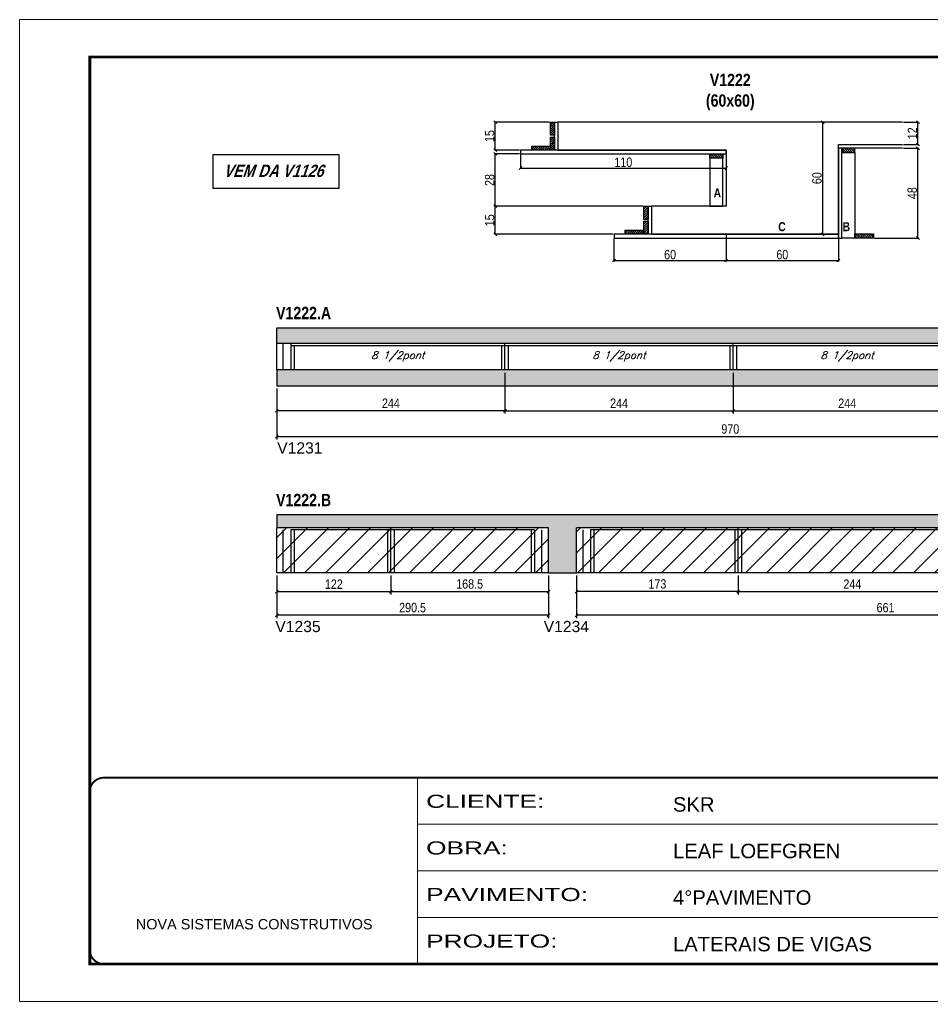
# Model space of a CAD drawing. Extents: x 3309 to 9563, y -2522 to 14608.
# Drawn here: x 3309 to 4285, y 7815 to 8865 of the extents above; entities that cross this region are included whole.
import ezdxf

# ---------------------------------------------------------------- set-up
doc = ezdxf.new("R2010")
doc.units = 0
doc.linetypes.add('CONTINUO', pattern=[0])
doc.linetypes.add('DASHED', pattern=[0.75, 0.5, -0.25])
for name, color, linetype in [('5', 5, 'Continuous'), ('COTA', 241, 'Continuous'), ('detalhes', 4, 'Continuous'), ('NOMENCLATURA', 7, 'Continuous'), ('Painéis', 200, 'Continuous'), ('SARR_2.2x10', 60, 'Continuous'), ('SARR_2.2x7', 40, 'Continuous'), ('SARR_3.5x7', 81, 'Continuous'), ('texto', 7, 'Continuous')]:
    doc.layers.add(name, color=color, linetype=linetype)
for name, color, linetype, lineweight in [('CONCRETO', 251, 'Continuous', 25), ('Folhas', 255, 'Continuous', 9), ('Hachura', 251, 'Continuous', 9), ('SARRAFO DE PRESSAO', 251, 'DASHED', 9)]:
    doc.layers.add(name, color=color, linetype=linetype, lineweight=lineweight)
doc.styles.add('ARIAL', font='arial.ttf')
doc.styles.add('COTA TECNICA', font='techl___.ttf', dxfattribs={"height": 10})
doc.styles.add('COTA TECNICA 2X', font='techl___.ttf', dxfattribs={"height": 10})
doc.styles.add('Romans', font='romans.shx')
doc.styles.get("Standard").update_dxf_attribs({"font": 'arial.ttf'})
doc.styles.add('TECNICA', font='techb___.ttf', dxfattribs={"height": 10})
doc.styles.add('Tecnologia', font='')
doc.styles.get('Tecnologia').set_extended_font_data('Forgotten Futurist')
doc.dimstyles.new('PAINEL', dxfattribs={"dimtxt": 10, "dimasz": 3, "dimexe": 3, "dimexo": 3, "dimgap": 3, "dimtad": 1, "dimdec": 1, "dimzin": 12, "dimdsep": 46, "dimtxsty": 'COTA TECNICA', "dimblk1": 'OBLIQUE', "dimblk2": 'OBLIQUE', "dimsah": 1, "dimcen": 0.9, "dimclrd": 4, "dimclre": 4, "dimclrt": 240, "dimadec": 1, "dimazin": 3, "dimtfac": 1, "dimtdec": 1, "dimtmove": 0, "dimatfit": 3, "dimfxl": 1, "dimtolj": 1, "dimtzin": 12, "dimarcsym": 0})
doc.dimstyles.new('SECAO', dxfattribs={"dimscale": 0.333333, "dimtxt": 5, "dimasz": 9, "dimexe": 3, "dimexo": 3, "dimgap": 3, "dimtad": 1, "dimdec": 1, "dimlfac": 0.5, "dimzin": 12, "dimdsep": 46, "dimtxsty": 'COTA TECNICA 2X', "dimblk1": 'OBLIQUE', "dimblk2": 'OBLIQUE', "dimsah": 1, "dimcen": 0.9, "dimclrd": 4, "dimclre": 4, "dimclrt": 240, "dimadec": 1, "dimazin": 3, "dimtfac": 1, "dimtdec": 1, "dimtmove": 0, "dimatfit": 3, "dimfxl": 1, "dimtolj": 1, "dimtzin": 12, "dimarcsym": 0})
pattern_1 = [(50, (-3342.373, -4740.583), (5.4655401, -0.4781726), [0.5715, -6.2865]), (355, (-3342.373, -4740.583), (-1.0573026, 5.7317054), [0.4572, -5.0292175]), (100.451445, (-3341.9174, -4740.623), (4.4082374, 5.2535326), [0.4857003, -5.3427073]), (46.1842, (-3342.373, -4739.059), (8.1323712, -1.2612698), [0.85725, -9.42975]), (96.63556, (-3341.695, -4739.164), (7.122124, 7.4227837), [0.7285507, -8.0140682]), (351.18415, (-3342.373, -4739.059), (7.122124, 7.4227837), [0.685799, -7.543792]), (21, (-3341.611, -4739.44), (4.5484317, -3.067956), [0.5715, -6.2865]), (326, (-3341.611, -4739.44), (1.8540609, 5.525639), [0.4572, -5.0292]), (71.451445, (-3341.232, -4739.696), (6.4024926, 2.457683), [0.4857003, -5.3426981]), (37.5, (-3342.3729, -4740.5832), (0.0926581, 2.53665117), [0, -4.96824, 0, -5.1054, 0, -5.04825]), (7.5, (-3342.373, -4740.5832), (2.00458988, 3.00541724), [0, -2.91084, 0, -4.85394, 0, -1.92405]), (327.5, (-3344.0721, -4740.5832), (4.06771786, -0.17186232), [0, -1.905, 0, -5.9436, 0, -7.8867]), (317.5, (-3344.834, -4740.5832), (4.44387544, 0.7627947), [0, -2.4765, 0, -3.94716, 0, -5.6007])]

# ---------------------------------------------------------------- blocks, each defined once
blk = doc.blocks.new('9999999999')
at = {"color": 30, "linetype": 'CONTINUO'}
for p, q in [((98564.6, 34230.2), (98564.6, 34429.4)), ((98564.6, 34379.6), (99584, 34379.6)), ((98564.6, 34329.8), (99488, 34329.8)), ((98564.6, 34280), (99488, 34280))]:
    blk.add_line(p, q, dxfattribs=at)
at = {"color": 30, "linetype": 'CONTINUO', "const_width": 2}
blk.add_lwpolyline([(99584, 34230.2), (99584, 34414.4, 0.414214), (99569, 34429.4), (98229, 34429.4, 0.414214), (98214, 34414.4), (98214, 34245.2, 0.414214), (98229, 34230.2), (99584, 34230.2)], format="xyb", dxfattribs=at)
at = {"layer": 'Folhas'}
blk.add_lwpolyline([(98139, 34190.2), (99624, 34190.2), (99624, 35240.2), (98139, 35240.2)], close=True, dxfattribs=at)
at = {"layer": 'Folhas', "color": 30, "const_width": 3}
blk.add_lwpolyline([(98214, 34230.2), (99584, 34230.2), (99584, 35200.2), (98214, 35200.2)], close=True, dxfattribs=at)
at = {"color": 7, "linetype": 'Continuous', "ltscale": 5, "style": 'ARIAL'}
for s, height, p in [('SKR', 15.48, (98837.7, 34393.1)), ('LEAF LOEFGREN', 15.483, (98837.7, 34343.3)), ('4°PAVIMENTO', 15.483, (98837.7, 34293.5)), ('NOVA SISTEMAS CONSTRUTIVOS', 11.059, (98263.2, 34267.2)), ('LATERAIS DE VIGAS', 15.483, (98837.7, 34243.7))]:
    blk.add_text(s, height=height, dxfattribs=at).set_placement(p)
at = {"layer": 'Folhas', "color": 7, "style": 'Tecnologia', "width": 1.5}
for s, p in [('CLIENTE:', (98573.7, 34397.2)), ('OBRA:', (98573.7, 34347.3)), ('PAVIMENTO:', (98573.7, 34297.5)), ('PROJETO:', (98573.7, 34247.7))]:
    blk.add_text(s, height=14, dxfattribs=at).set_placement(p)
blk = doc.blocks.new('_Oblique')
at = {"color": 0, "linetype": 'ByBlock', "lineweight": -2}
blk.add_line((-0.5, -0.5), (0.5, 0.5), dxfattribs=at)
blk = doc.blocks.new('*D502')
at = {"layer": 'COTA', "color": 4, "lineweight": -2, "transparency": 16777216}
for p, q in [((4184, 8755.4), (4167.2, 8755.4)), ((4168.2, 8635.4), (4168.2, 8755.4)), ((4184, 8635.4), (4167.2, 8635.4))]:
    blk.add_line(p, q, dxfattribs=at)
at = {"layer": 'Defpoints', "color": 0, "transparency": 16777216}
for p in [(4168.2, 8755.4), (4185, 8755.4), (4185, 8635.4)]:
    blk.add_point(p, dxfattribs=at)
at = {"layer": 'COTA', "color": 4, "lineweight": -2, "transparency": 16777216, "xscale": 3, "yscale": 3, "zscale": 3}
for p, rotation in [((4168.2, 8755.4), 90), ((4168.2, 8635.4), 270)]:
    blk.add_blockref('_Oblique', p, dxfattribs=dict(at, rotation=rotation))
at = {"layer": 'COTA', "color": 240, "transparency": 16777216, "insert": (4162.1, 8695.4), "char_height": 10, "attachment_point": 5, "rotation": 90, "style": 'COTA TECNICA 2X'}
blk.add_mtext('\\A1;60', dxfattribs=at)
blk = doc.blocks.new('*D503')
at = {"layer": 'COTA', "color": 4, "lineweight": -2, "transparency": 16777216}
for p, q in [((3945, 8630.4), (3945, 8606.4)), ((4065, 8630.4), (4065, 8606.4)), ((3945, 8607.4), (4065, 8607.4))]:
    blk.add_line(p, q, dxfattribs=at)
at = {"layer": 'Defpoints', "color": 0, "transparency": 16777216}
for p in [(3945, 8631.4), (4065, 8631.4), (4065, 8607.4)]:
    blk.add_point(p, dxfattribs=at)
at = {"layer": 'COTA', "color": 4, "lineweight": -2, "transparency": 16777216, "xscale": 3, "yscale": 3, "zscale": 3, "rotation": 180}
blk.add_blockref('_Oblique', (3945, 8607.4), dxfattribs=at)
at = {"layer": 'COTA', "color": 4, "lineweight": -2, "transparency": 16777216, "xscale": 3, "yscale": 3, "zscale": 3}
blk.add_blockref('_Oblique', (4065, 8607.4), dxfattribs=at)
at = {"layer": 'COTA', "color": 240, "transparency": 16777216, "insert": (4005, 8613.6), "char_height": 10, "attachment_point": 5, "style": 'COTA TECNICA 2X'}
blk.add_mtext('\\A1;60', dxfattribs=at)
blk = doc.blocks.new('*D504')
at = {"layer": 'COTA', "color": 4, "lineweight": -2, "transparency": 16777216}
for p, q in [((4065, 8630.4), (4065, 8606.4)), ((4185, 8630.4), (4185, 8606.4)), ((4065, 8607.4), (4185, 8607.4))]:
    blk.add_line(p, q, dxfattribs=at)
at = {"layer": 'Defpoints', "color": 0, "transparency": 16777216}
for p in [(4065, 8631.4), (4185, 8631.4), (4185, 8607.4)]:
    blk.add_point(p, dxfattribs=at)
at = {"layer": 'COTA', "color": 4, "lineweight": -2, "transparency": 16777216, "xscale": 3, "yscale": 3, "zscale": 3, "rotation": 180}
blk.add_blockref('_Oblique', (4065, 8607.4), dxfattribs=at)
at = {"layer": 'COTA', "color": 4, "lineweight": -2, "transparency": 16777216, "xscale": 3, "yscale": 3, "zscale": 3}
blk.add_blockref('_Oblique', (4185, 8607.4), dxfattribs=at)
at = {"layer": 'COTA', "color": 240, "transparency": 16777216, "insert": (4125, 8613.6), "char_height": 10, "attachment_point": 5, "style": 'COTA TECNICA 2X'}
blk.add_mtext('\\A1;60', dxfattribs=at)
blk = doc.blocks.new('*D505')
at = {"layer": 'COTA', "color": 4, "lineweight": -2, "transparency": 16777216}
for p, q in [((3976, 8665.4), (3817.1, 8665.4)), ((3818.1, 8635.4), (3818.1, 8665.4)), ((3944, 8635.4), (3817.1, 8635.4))]:
    blk.add_line(p, q, dxfattribs=at)
at = {"layer": 'Defpoints', "color": 0, "transparency": 16777216}
for p in [(3818.1, 8665.4), (3977, 8665.4), (3945, 8635.4)]:
    blk.add_point(p, dxfattribs=at)
at = {"layer": 'COTA', "color": 4, "lineweight": -2, "transparency": 16777216, "xscale": 3, "yscale": 3, "zscale": 3}
for p, rotation in [((3818.1, 8665.4), 90), ((3818.1, 8635.4), 270)]:
    blk.add_blockref('_Oblique', p, dxfattribs=dict(at, rotation=rotation))
at = {"layer": 'COTA', "color": 240, "transparency": 16777216, "insert": (3812, 8650.4), "char_height": 10, "attachment_point": 5, "rotation": 90, "style": 'COTA TECNICA 2X'}
blk.add_mtext('\\A1;15', dxfattribs=at)
blk = doc.blocks.new('*D506')
at = {"layer": 'COTA', "color": 4, "lineweight": -2, "transparency": 16777216}
for p, q in [((3844, 8721.4), (3817.1, 8721.4)), ((3818.1, 8665.4), (3818.1, 8721.4)), ((3976, 8665.4), (3817.1, 8665.4))]:
    blk.add_line(p, q, dxfattribs=at)
at = {"layer": 'Defpoints', "color": 0, "transparency": 16777216}
for p in [(3818.1, 8721.4), (3845, 8721.4), (3977, 8665.4)]:
    blk.add_point(p, dxfattribs=at)
at = {"layer": 'COTA', "color": 4, "lineweight": -2, "transparency": 16777216, "xscale": 3, "yscale": 3, "zscale": 3}
for p, rotation in [((3818.1, 8721.4), 90), ((3818.1, 8665.4), 270)]:
    blk.add_blockref('_Oblique', p, dxfattribs=dict(at, rotation=rotation))
at = {"layer": 'COTA', "color": 240, "transparency": 16777216, "insert": (3812.1, 8693.4), "char_height": 10, "attachment_point": 5, "rotation": 90, "style": 'COTA TECNICA 2X'}
blk.add_mtext('\\A1;28', dxfattribs=at)
blk = doc.blocks.new('*D507')
at = {"layer": 'COTA', "color": 4, "lineweight": -2, "transparency": 16777216}
for p, q in [((3876, 8755.4), (3817.1, 8755.4)), ((3818.1, 8725.4), (3818.1, 8755.4)), ((3844, 8725.4), (3817.1, 8725.4))]:
    blk.add_line(p, q, dxfattribs=at)
at = {"layer": 'Defpoints', "color": 0, "transparency": 16777216}
for p in [(3818.1, 8755.4), (3877, 8755.4), (3845, 8725.4)]:
    blk.add_point(p, dxfattribs=at)
at = {"layer": 'COTA', "color": 4, "lineweight": -2, "transparency": 16777216, "xscale": 3, "yscale": 3, "zscale": 3}
for p, rotation in [((3818.1, 8755.4), 90), ((3818.1, 8725.4), 270)]:
    blk.add_blockref('_Oblique', p, dxfattribs=dict(at, rotation=rotation))
at = {"layer": 'COTA', "color": 240, "transparency": 16777216, "insert": (3812, 8740.4), "char_height": 10, "attachment_point": 5, "rotation": 90, "style": 'COTA TECNICA 2X'}
blk.add_mtext('\\A1;15', dxfattribs=at)
blk = doc.blocks.new('*D508')
at = {"layer": 'COTA', "color": 4, "lineweight": -2, "transparency": 16777216}
for p, q in [((4254.7, 8727.4), (4271.1, 8727.4)), ((4270.1, 8631.4), (4270.1, 8727.4)), ((4223.6, 8631.4), (4271.1, 8631.4))]:
    blk.add_line(p, q, dxfattribs=at)
at = {"layer": 'Defpoints', "color": 0, "transparency": 16777216}
for p in [(4253.7, 8727.4), (4270.1, 8727.4), (4222.6, 8631.4)]:
    blk.add_point(p, dxfattribs=at)
at = {"layer": 'COTA', "color": 4, "lineweight": -2, "transparency": 16777216, "xscale": 3, "yscale": 3, "zscale": 3}
for p, rotation in [((4270.1, 8727.4), 90), ((4270.1, 8631.4), 270)]:
    blk.add_blockref('_Oblique', p, dxfattribs=dict(at, rotation=rotation))
at = {"layer": 'COTA', "color": 240, "transparency": 16777216, "insert": (4264, 8679.4), "char_height": 10, "attachment_point": 5, "rotation": 90, "style": 'COTA TECNICA 2X'}
blk.add_mtext('\\A1;48', dxfattribs=at)
blk = doc.blocks.new('*D509')
at = {"layer": 'COTA', "color": 4, "lineweight": -2, "transparency": 16777216}
for p, q in [((4254.7, 8755.4), (4271.1, 8755.4)), ((4270.1, 8731.4), (4270.1, 8755.4)), ((4254.7, 8731.4), (4271.1, 8731.4))]:
    blk.add_line(p, q, dxfattribs=at)
at = {"layer": 'Defpoints', "color": 0, "transparency": 16777216}
for p in [(4253.7, 8755.4), (4270.1, 8755.4), (4253.7, 8731.4)]:
    blk.add_point(p, dxfattribs=at)
at = {"layer": 'COTA', "color": 4, "lineweight": -2, "transparency": 16777216, "xscale": 3, "yscale": 3, "zscale": 3}
for p, rotation in [((4270.1, 8755.4), 90), ((4270.1, 8731.4), 270)]:
    blk.add_blockref('_Oblique', p, dxfattribs=dict(at, rotation=rotation))
at = {"layer": 'COTA', "color": 240, "transparency": 16777216, "insert": (4264.1, 8743.4), "char_height": 10, "attachment_point": 5, "rotation": 90, "style": 'COTA TECNICA 2X'}
blk.add_mtext('\\A1;12', dxfattribs=at)
blk = doc.blocks.new('*D510')
at = {"layer": 'COTA', "color": 4, "lineweight": -2, "transparency": 16777216}
for p, q in [((3845, 8720.4), (3845, 8705.3)), ((4065, 8720.4), (4065, 8705.3)), ((3845, 8706.3), (4065, 8706.3))]:
    blk.add_line(p, q, dxfattribs=at)
at = {"layer": 'Defpoints', "color": 0, "transparency": 16777216}
for p in [(3845, 8721.4), (4065, 8721.4), (4065, 8706.3)]:
    blk.add_point(p, dxfattribs=at)
at = {"layer": 'COTA', "color": 4, "lineweight": -2, "transparency": 16777216, "xscale": 3, "yscale": 3, "zscale": 3, "rotation": 180}
blk.add_blockref('_Oblique', (3845, 8706.3), dxfattribs=at)
at = {"layer": 'COTA', "color": 4, "lineweight": -2, "transparency": 16777216, "xscale": 3, "yscale": 3, "zscale": 3}
blk.add_blockref('_Oblique', (4065, 8706.3), dxfattribs=at)
at = {"layer": 'COTA', "color": 240, "transparency": 16777216, "insert": (3955, 8712.4), "char_height": 10, "attachment_point": 5, "style": 'COTA TECNICA 2X'}
blk.add_mtext('\\A1;110', dxfattribs=at)
blk = doc.blocks.new('*D511')
at = {"layer": 'COTA', "color": 4, "linetype": 'ByBlock', "lineweight": -2, "transparency": 16777216}
for p, q in [((3828.4, 8487.4), (3828.4, 8443.6)), ((3584.4, 8470.4), (3584.4, 8443.6)), ((3828.4, 8446.6), (3584.4, 8446.6))]:
    blk.add_line(p, q, dxfattribs=at)
at = {"layer": 'Defpoints', "color": 0, "linetype": 'ByBlock', "transparency": 16777216}
for p in [(3828.4, 8490.4), (3584.4, 8473.4), (3584.4, 8446.6)]:
    blk.add_point(p, dxfattribs=at)
at = {"layer": 'COTA', "color": 4, "linetype": 'ByBlock', "lineweight": -2, "transparency": 16777216, "xscale": 3, "yscale": 3, "zscale": 3, "rotation": 180}
blk.add_blockref('_Oblique', (3584.4, 8446.6), dxfattribs=at)
at = {"layer": 'COTA', "color": 4, "linetype": 'ByBlock', "lineweight": -2, "transparency": 16777216, "xscale": 3, "yscale": 3, "zscale": 3}
blk.add_blockref('_Oblique', (3828.4, 8446.6), dxfattribs=at)
at = {"layer": 'COTA', "color": 240, "linetype": 'ByBlock', "transparency": 16777216, "insert": (3706.4, 8454.7), "char_height": 10, "attachment_point": 5, "style": 'COTA TECNICA'}
blk.add_mtext('\\A1;244', dxfattribs=at)
blk = doc.blocks.new('*D514')
at = {"layer": 'COTA', "color": 4, "linetype": 'ByBlock', "lineweight": -2, "transparency": 16777216}
for p, q in [((3584.4, 8470.4), (3584.4, 8415.9)), ((4554.4, 8470.4), (4554.4, 8415.9)), ((4554.4, 8418.9), (3584.4, 8418.9))]:
    blk.add_line(p, q, dxfattribs=at)
at = {"layer": 'Defpoints', "color": 0, "linetype": 'ByBlock', "transparency": 16777216}
for p in [(3584.4, 8473.4), (4554.4, 8473.4), (3584.4, 8418.9)]:
    blk.add_point(p, dxfattribs=at)
at = {"layer": 'COTA', "color": 4, "linetype": 'ByBlock', "lineweight": -2, "transparency": 16777216, "xscale": 3, "yscale": 3, "zscale": 3, "rotation": 180}
blk.add_blockref('_Oblique', (3584.4, 8418.9), dxfattribs=at)
at = {"layer": 'COTA', "color": 4, "linetype": 'ByBlock', "lineweight": -2, "transparency": 16777216, "xscale": 3, "yscale": 3, "zscale": 3}
blk.add_blockref('_Oblique', (4554.4, 8418.9), dxfattribs=at)
at = {"layer": 'COTA', "color": 240, "linetype": 'ByBlock', "transparency": 16777216, "insert": (4069.4, 8427.1), "char_height": 10, "attachment_point": 5, "style": 'COTA TECNICA'}
blk.add_mtext('\\A1;970', dxfattribs=at)
blk = doc.blocks.new('*D512')
at = {"layer": 'COTA', "color": 4, "lineweight": -2, "transparency": 16777216}
for p, q in [((3828.4, 8487.4), (3828.4, 8443.6)), ((4072.4, 8487.4), (4072.4, 8443.6)), ((3828.4, 8446.6), (4072.4, 8446.6))]:
    blk.add_line(p, q, dxfattribs=at)
at = {"layer": 'Defpoints', "color": 0, "transparency": 16777216}
for p in [(3828.4, 8490.4, 0), (4072.4, 8490.4, 0), (4072.4, 8446.6)]:
    blk.add_point(p, dxfattribs=at)
at = {"layer": 'COTA', "color": 4, "lineweight": -2, "transparency": 16777216, "xscale": 3, "yscale": 3, "zscale": 3, "rotation": 180}
blk.add_blockref('_Oblique', (3828.4, 8446.6), dxfattribs=at)
at = {"layer": 'COTA', "color": 4, "lineweight": -2, "transparency": 16777216, "xscale": 3, "yscale": 3, "zscale": 3}
blk.add_blockref('_Oblique', (4072.4, 8446.6), dxfattribs=at)
at = {"layer": 'COTA', "color": 240, "transparency": 16777216, "insert": (3950.4, 8454.7), "char_height": 10, "attachment_point": 5, "style": 'COTA TECNICA'}
blk.add_mtext('\\A1;244', dxfattribs=at)
blk = doc.blocks.new('*D515')
at = {"layer": 'COTA', "color": 4, "lineweight": -2, "transparency": 16777216}
for p, q in [((4072.4, 8487.4), (4072.4, 8443.6)), ((4316.4, 8487.4), (4316.4, 8443.6)), ((4072.4, 8446.6), (4316.4, 8446.6))]:
    blk.add_line(p, q, dxfattribs=at)
at = {"layer": 'Defpoints', "color": 0, "transparency": 16777216}
for p in [(4072.4, 8490.4, 0), (4316.4, 8490.4, 0), (4316.4, 8446.6)]:
    blk.add_point(p, dxfattribs=at)
at = {"layer": 'COTA', "color": 4, "lineweight": -2, "transparency": 16777216, "xscale": 3, "yscale": 3, "zscale": 3, "rotation": 180}
blk.add_blockref('_Oblique', (4072.4, 8446.6), dxfattribs=at)
at = {"layer": 'COTA', "color": 4, "lineweight": -2, "transparency": 16777216, "xscale": 3, "yscale": 3, "zscale": 3}
blk.add_blockref('_Oblique', (4316.4, 8446.6), dxfattribs=at)
at = {"layer": 'COTA', "color": 240, "transparency": 16777216, "insert": (4194.4, 8454.7), "char_height": 10, "attachment_point": 5, "style": 'COTA TECNICA'}
blk.add_mtext('\\A1;244', dxfattribs=at)
blk = doc.blocks.new('*D526')
at = {"layer": 'COTA', "color": 4, "linetype": 'ByBlock', "lineweight": -2, "transparency": 16777216}
for p, q in [((3584.4, 8270.4), (3584.4, 8224.9)), ((3874.9, 8270.4), (3874.9, 8224.9)), ((3874.9, 8227.9), (3584.4, 8227.9))]:
    blk.add_line(p, q, dxfattribs=at)
at = {"layer": 'Defpoints', "color": 0, "linetype": 'ByBlock', "transparency": 16777216}
for p in [(3584.4, 8273.4), (3874.9, 8273.4), (3584.4, 8227.9)]:
    blk.add_point(p, dxfattribs=at)
at = {"layer": 'COTA', "color": 4, "linetype": 'ByBlock', "lineweight": -2, "transparency": 16777216, "xscale": 3, "yscale": 3, "zscale": 3, "rotation": 180}
blk.add_blockref('_Oblique', (3584.4, 8227.9), dxfattribs=at)
at = {"layer": 'COTA', "color": 4, "linetype": 'ByBlock', "lineweight": -2, "transparency": 16777216, "xscale": 3, "yscale": 3, "zscale": 3}
blk.add_blockref('_Oblique', (3874.9, 8227.9), dxfattribs=at)
at = {"layer": 'COTA', "color": 240, "linetype": 'ByBlock', "transparency": 16777216, "insert": (3729.6, 8236.1), "char_height": 10, "attachment_point": 5, "style": 'COTA TECNICA'}
blk.add_mtext('\\A1;290.5', dxfattribs=at)
blk = doc.blocks.new('*D527')
at = {"layer": 'COTA', "color": 4, "lineweight": -2, "transparency": 16777216}
for p, q in [((3584.4, 8270.4), (3584.4, 8250.2)), ((3706.4, 8270.4), (3706.4, 8250.2)), ((3584.4, 8253.2), (3706.4, 8253.2))]:
    blk.add_line(p, q, dxfattribs=at)
at = {"layer": 'Defpoints', "color": 0, "transparency": 16777216}
for p in [(3584.4, 8273.4), (3706.4, 8273.4), (3706.4, 8253.2)]:
    blk.add_point(p, dxfattribs=at)
at = {"layer": 'COTA', "color": 4, "lineweight": -2, "transparency": 16777216, "xscale": 3, "yscale": 3, "zscale": 3, "rotation": 180}
blk.add_blockref('_Oblique', (3584.4, 8253.2), dxfattribs=at)
at = {"layer": 'COTA', "color": 4, "lineweight": -2, "transparency": 16777216, "xscale": 3, "yscale": 3, "zscale": 3}
blk.add_blockref('_Oblique', (3706.4, 8253.2), dxfattribs=at)
at = {"layer": 'COTA', "color": 240, "transparency": 16777216, "insert": (3645.4, 8261.2), "char_height": 10, "attachment_point": 5, "style": 'COTA TECNICA'}
blk.add_mtext('\\A1;122', dxfattribs=at)
blk = doc.blocks.new('*D528')
at = {"layer": 'COTA', "color": 4, "lineweight": -2, "transparency": 16777216}
for p, q in [((3706.4, 8270.4), (3706.4, 8250.2)), ((3874.9, 8270.4), (3874.9, 8250.2)), ((3706.4, 8253.2), (3874.9, 8253.2))]:
    blk.add_line(p, q, dxfattribs=at)
at = {"layer": 'Defpoints', "color": 0, "transparency": 16777216}
for p in [(3706.4, 8273.4), (3874.9, 8273.4), (3874.9, 8253.2)]:
    blk.add_point(p, dxfattribs=at)
at = {"layer": 'COTA', "color": 4, "lineweight": -2, "transparency": 16777216, "xscale": 3, "yscale": 3, "zscale": 3, "rotation": 180}
blk.add_blockref('_Oblique', (3706.4, 8253.2), dxfattribs=at)
at = {"layer": 'COTA', "color": 4, "lineweight": -2, "transparency": 16777216, "xscale": 3, "yscale": 3, "zscale": 3}
blk.add_blockref('_Oblique', (3874.9, 8253.2), dxfattribs=at)
at = {"layer": 'COTA', "color": 240, "transparency": 16777216, "insert": (3790.6, 8261.3), "char_height": 10, "attachment_point": 5, "style": 'COTA TECNICA'}
blk.add_mtext('\\A1;168.5', dxfattribs=at)
blk = doc.blocks.new('*D521')
at = {"layer": 'COTA', "color": 4, "linetype": 'ByBlock', "lineweight": -2, "transparency": 16777216}
for p, q in [((3904.9, 8270.4), (3904.9, 8250.2)), ((4077.9, 8270.4), (4077.9, 8250.2)), ((4077.9, 8253.2), (3904.9, 8253.2))]:
    blk.add_line(p, q, dxfattribs=at)
at = {"layer": 'Defpoints', "color": 0, "linetype": 'ByBlock', "transparency": 16777216}
for p in [(3904.9, 8273.4), (4077.9, 8273.4), (3904.9, 8253.2)]:
    blk.add_point(p, dxfattribs=at)
at = {"layer": 'COTA', "color": 4, "linetype": 'ByBlock', "lineweight": -2, "transparency": 16777216, "xscale": 3, "yscale": 3, "zscale": 3, "rotation": 180}
blk.add_blockref('_Oblique', (3904.9, 8253.2), dxfattribs=at)
at = {"layer": 'COTA', "color": 4, "linetype": 'ByBlock', "lineweight": -2, "transparency": 16777216, "xscale": 3, "yscale": 3, "zscale": 3}
blk.add_blockref('_Oblique', (4077.9, 8253.2), dxfattribs=at)
at = {"layer": 'COTA', "color": 240, "linetype": 'ByBlock', "transparency": 16777216, "insert": (3991.4, 8261.4), "char_height": 10, "attachment_point": 5, "style": 'COTA TECNICA'}
blk.add_mtext('\\A1;173', dxfattribs=at)
blk = doc.blocks.new('*D529')
at = {"layer": 'COTA', "color": 4, "linetype": 'ByBlock', "lineweight": -2, "transparency": 16777216}
for p, q in [((3904.9, 8270.4), (3904.9, 8224.9)), ((4565.9, 8270.4), (4565.9, 8224.9)), ((4565.9, 8227.9), (3904.9, 8227.9))]:
    blk.add_line(p, q, dxfattribs=at)
at = {"layer": 'Defpoints', "color": 0, "linetype": 'ByBlock', "transparency": 16777216}
for p in [(3904.9, 8273.4), (4565.9, 8273.4), (3904.9, 8227.9)]:
    blk.add_point(p, dxfattribs=at)
at = {"layer": 'COTA', "color": 4, "linetype": 'ByBlock', "lineweight": -2, "transparency": 16777216, "xscale": 3, "yscale": 3, "zscale": 3, "rotation": 180}
blk.add_blockref('_Oblique', (3904.9, 8227.9), dxfattribs=at)
at = {"layer": 'COTA', "color": 4, "linetype": 'ByBlock', "lineweight": -2, "transparency": 16777216, "xscale": 3, "yscale": 3, "zscale": 3}
blk.add_blockref('_Oblique', (4565.9, 8227.9), dxfattribs=at)
at = {"layer": 'COTA', "color": 240, "linetype": 'ByBlock', "transparency": 16777216, "insert": (4235.4, 8236), "char_height": 10, "attachment_point": 5, "style": 'COTA TECNICA'}
blk.add_mtext('\\A1;661', dxfattribs=at)
blk = doc.blocks.new('*D520')
at = {"layer": 'COTA', "color": 4, "lineweight": -2, "transparency": 16777216}
for p, q in [((4077.9, 8270.4), (4077.9, 8250.2)), ((4321.9, 8270.4), (4321.9, 8250.2)), ((4077.9, 8253.2), (4321.9, 8253.2))]:
    blk.add_line(p, q, dxfattribs=at)
at = {"layer": 'Defpoints', "color": 0, "transparency": 16777216}
for p in [(4077.9, 8273.4, 0), (4321.9, 8273.4, 0), (4321.9, 8253.2)]:
    blk.add_point(p, dxfattribs=at)
at = {"layer": 'COTA', "color": 4, "lineweight": -2, "transparency": 16777216, "xscale": 3, "yscale": 3, "zscale": 3, "rotation": 180}
blk.add_blockref('_Oblique', (4077.9, 8253.2), dxfattribs=at)
at = {"layer": 'COTA', "color": 4, "lineweight": -2, "transparency": 16777216, "xscale": 3, "yscale": 3, "zscale": 3}
blk.add_blockref('_Oblique', (4321.9, 8253.2), dxfattribs=at)
at = {"layer": 'COTA', "color": 240, "transparency": 16777216, "insert": (4199.9, 8261.3), "char_height": 10, "attachment_point": 5, "style": 'COTA TECNICA'}
blk.add_mtext('\\A1;244', dxfattribs=at)

msp = doc.modelspace()

# ---------------------------------------------------------------- hatches: boundary and pattern name
at = {"layer": 'COTA'}
h = msp.add_hatch(dxfattribs=at)
h.set_pattern_fill('AR-CONC', color=256, scale=0.03)
h.set_pattern_definition(pattern_1)
h.paths.add_polyline_path([(3584.37, 8535.42), (3584.37, 8518.42), (4554.37, 8518.42), (4554.37, 8535.42)])
h = msp.add_hatch(dxfattribs=at)
h.set_pattern_fill('AR-CONC', color=256, scale=0.03)
h.set_pattern_definition(pattern_1)
h.paths.add_polyline_path([(3584.37, 8473.42), (3584.37, 8490.42), (4554.37, 8490.42), (4554.37, 8473.42)])
h = msp.add_hatch(dxfattribs=at)
h.set_pattern_fill('AR-CONC', color=256, scale=0.03)
h.set_pattern_definition([(50, (-4894.5837, -1400.0656), (5.46554, -0.4781726), [0.5715, -6.2865]), (355, (-4894.5837, -1400.0656), (-1.0573026, 5.7317054), [0.4572, -5.0292175]), (100.451445, (-4894.128, -1400.1055), (4.4082374, 5.2535326), [0.4857003, -5.3427073]), (46.1842, (-4894.584, -1398.5416), (8.1323712, -1.26127), [0.85725, -9.42975]), (96.63556, (-4893.906, -1398.647), (7.122124, 7.4227837), [0.7285507, -8.014068]), (351.18415, (-4894.584, -1398.542), (7.122124, 7.4227837), [0.685799, -7.543792]), (21, (-4893.8217, -1398.9226), (4.5484317, -3.067956), [0.5715, -6.2865]), (326, (-4893.8217, -1398.9226), (1.8540609, 5.525639), [0.4572, -5.0292]), (71.451445, (-4893.4427, -1399.1783), (6.4024926, 2.457683), [0.4857003, -5.3426981]), (37.5, (-4894.5837, -1400.0656), (0.0926581, 2.53665117), [0, -4.96824, 0, -5.1054, 0, -5.04825]), (7.5, (-4894.5837, -1400.0656), (2.0045899, 3.00541724), [0, -2.91084, 0, -4.85394, 0, -1.92405]), (327.5, (-4896.283, -1400.0656), (4.06771786, -0.17186232), [0, -1.905, 0, -5.9436, 0, -7.8867]), (317.5, (-4897.045, -1400.0656), (4.4438754, 0.7627947), [0, -2.4765, 0, -3.94716, 0, -5.6007])])
h.paths.add_polyline_path([(3874.87, 8273.42), (3904.87, 8273.42), (3904.87, 8321.42), (4565.87, 8321.42), (4565.87, 8335.42), (3584.37, 8335.42), (3584.37, 8321.42), (3874.87, 8321.42)])
at = {"layer": 'Hachura', "linetype": 'ByBlock'}
h = msp.add_hatch(dxfattribs=at)
h.set_pattern_fill('ANSI31', color=256, scale=5)
h.set_pattern_definition([(45, (-121.667, 137.285), (-11.22532, 11.22532), [])])
h.paths.add_polyline_path([(3706.37, 8321.42), (3584.37, 8321.42), (3584.37, 8273.42), (3706.37, 8273.42)])
h.paths.add_polyline_path([(3874.87, 8321.42), (3706.37, 8321.42), (3706.37, 8273.42), (3874.87, 8273.42)])
h.paths.add_polyline_path([(4077.87, 8321.42), (3904.87, 8321.42), (3904.87, 8273.42), (4077.87, 8273.42)])
h.paths.add_polyline_path([(4321.87, 8321.42), (4077.87, 8321.42), (4077.87, 8273.42), (4321.87, 8273.42)])
h.paths.add_polyline_path([(4565.87, 8321.42), (4321.87, 8321.42), (4321.87, 8273.42), (4565.87, 8273.42)])
at = {"layer": 'SARR_2.2x10'}
h = msp.add_hatch(dxfattribs=at)
h.set_pattern_fill('ANSI31', color=256, scale=0.5, angle=90)
h.set_pattern_definition([(135, (37050.5584, -114786.7946), (-1.122532015, -1.122532015), [])])
h.paths.add_polyline_path([(3857.02, 8729.78), (3857.02, 8725.38), (3877.02, 8725.38), (3877.02, 8729.78)])
h = msp.add_hatch(dxfattribs=at)
h.set_pattern_fill('ANSI31', color=256, scale=0.5, angle=90)
h.set_pattern_definition([(135, (37150.5584, -114876.7946), (-1.122532015, -1.122532015), [])])
h.paths.add_polyline_path([(3957.02, 8639.78), (3957.02, 8635.38), (3977.02, 8635.38), (3977.02, 8639.78)])
h = msp.add_hatch(dxfattribs=at)
h.set_pattern_fill('ANSI31', color=256, scale=0.5, angle=90)
h.set_pattern_definition([(135, (37396.1584, -114880.7946), (-1.122532015, -1.122532015), [])])
h.paths.add_polyline_path([(4202.62, 8635.78), (4202.62, 8631.38), (4222.62, 8631.38), (4222.62, 8635.78)])
at = {"layer": 'SARR_2.2x7'}
h = msp.add_hatch(dxfattribs=at)
h.set_pattern_fill('ANSI31', color=256, scale=0.5)
h.set_pattern_definition([(45, (-119635.15, -24432.1636), (-1.122532015, 1.122532015), [])])
h.paths.add_polyline_path([(3881.42, 8741.38), (3877.02, 8741.38), (3877.02, 8755.38), (3881.42, 8755.38)])
h = msp.add_hatch(dxfattribs=at)
h.set_pattern_fill('ANSI31', color=256, scale=0.5)
h.set_pattern_definition([(45, (-119635.15, -24448.1636), (-1.122532015, 1.122532015), [])])
h.paths.add_polyline_path([(3881.42, 8725.38), (3877.02, 8725.38), (3877.02, 8739.38), (3881.42, 8739.38)])
h = msp.add_hatch(dxfattribs=at)
h.set_pattern_fill('ANSI31', color=256, scale=0.5, angle=90)
h.set_pattern_definition([(135, (37296.9584, -114789.1946), (-1.122532015, -1.122532015), [])])
h.paths.add_polyline_path([(4188.62, 8727.38), (4188.62, 8722.98), (4202.62, 8722.98), (4202.62, 8727.38)])
h = msp.add_hatch(dxfattribs=at)
h.set_pattern_fill('ANSI31', color=256, scale=0.5, angle=90)
h.set_pattern_definition([(135, (37234.9584, -114795.1946), (-1.122532015, -1.122532015), [])])
h.paths.add_polyline_path([(4061.42, 8721.38), (4061.42, 8716.98), (4047.42, 8716.98), (4047.42, 8721.38)])
h = msp.add_hatch(dxfattribs=at)
h.set_pattern_fill('ANSI31', color=256, scale=0.5)
h.set_pattern_definition([(45, (-119535.15, -24522.1636), (-1.122532015, 1.122532015), [])])
h.paths.add_polyline_path([(3981.42, 8651.38), (3977.02, 8651.38), (3977.02, 8665.38), (3981.42, 8665.38)])
h = msp.add_hatch(dxfattribs=at)
h.set_pattern_fill('ANSI31', color=256, scale=0.5)
h.set_pattern_definition([(45, (-119535.15, -24538.1636), (-1.122532015, 1.122532015), [])])
h.paths.add_polyline_path([(3981.42, 8635.38), (3977.02, 8635.38), (3977.02, 8649.38), (3981.42, 8649.38)])

# ---------------------------------------------------------------- linework, layer by layer
at = {"layer": 'CONCRETO', "linetype": 'Continuous'}
for points in [[(3885.02, 8755.38), (3885.02, 8725.38), (4065.02, 8725.38), (4065.02, 8665.38), (3985.02, 8665.38), (3985.02, 8635.38), (4185.02, 8635.38), (4185.02, 8731.38), (4253.72, 8731.38)], [(4253.72, 8755.38), (3885.02, 8755.38)]]:
    msp.add_lwpolyline(points, dxfattribs=at)
at = {"layer": 'COTA'}
for p, q in [((3584.37, 8518.42, 0), (3584.37, 8535.42, 0)), ((3584.37, 8535.42, 0), (4554.37, 8535.42, 0)), ((3584.37, 8490.42, 0), (3584.37, 8473.42, 0)), ((3584.37, 8473.42, 0), (4554.37, 8473.42, 0)), ((4565.87, 8335.42, 0), (3584.37, 8335.42, 0)), ((3584.37, 8335.42, 0), (3584.37, 8321.42, 0)), ((3874.87, 8273.42, 0), (3904.87, 8273.42, 0))]:
    msp.add_line(p, q, dxfattribs=at)
at = {"layer": 'NOMENCLATURA', "elevation": 0}
msp.add_lwpolyline([(3516.21, 8720.83), (3650.75, 8720.83), (3650.75, 8684.37), (3516.21, 8684.37)], close=True, dxfattribs=at)
at = {"layer": 'Painéis', "linetype": 'Continuous'}
msp.add_line((4065.02, 8635.38), (4065.02, 8631.38), dxfattribs=at)
at = {"layer": 'Painéis', "linetype": 'ByBlock'}
for p, q in [((4554.37, 8518.42, 0), (3584.37, 8518.42, 0)), ((3584.37, 8490.42, 0), (3584.37, 8518.42, 0)), ((3828.37, 8490.42, 0), (3828.37, 8518.42, 0)), ((4072.37, 8490.42, 0), (4072.37, 8518.42, 0)), ((4554.37, 8490.42, 0), (3584.37, 8490.42, 0)), ((3874.87, 8321.42, 0), (3584.37, 8321.42, 0)), ((3584.37, 8273.42, 0), (3584.37, 8321.42, 0)), ((3706.37, 8273.42, 0), (3706.37, 8321.42, 0)), ((3874.87, 8273.42, 0), (3874.87, 8321.42, 0)), ((4565.87, 8321.42, 0), (3904.87, 8321.42, 0)), ((3904.87, 8273.42, 0), (3904.87, 8321.42, 0)), ((4077.87, 8273.42, 0), (4077.87, 8321.42, 0)), ((3874.87, 8273.42, 0), (3584.37, 8273.42, 0)), ((4565.87, 8273.42, 0), (3904.87, 8273.42, 0))]:
    msp.add_line(p, q, dxfattribs=at)
at = {"layer": 'Painéis', "linetype": 'Continuous', "elevation": 0}
for points in [[(3881.42, 8725.38), (3881.42, 8755.38), (3885.02, 8755.38), (3885.02, 8725.38)], [(4188.62, 8631.38), (4188.62, 8727.38), (4185.02, 8727.38), (4185.02, 8631.38)], [(4061.42, 8665.38), (4061.42, 8721.38), (4065.02, 8721.38), (4065.02, 8665.38)], [(3981.42, 8635.38), (3981.42, 8665.38), (3985.02, 8665.38), (3985.02, 8635.38)]]:
    msp.add_lwpolyline(points, close=True, dxfattribs=at)
at = {"layer": 'Painéis', "linetype": 'Continuous'}
msp.add_lwpolyline([(4253.72, 8727.38), (4185.02, 8727.38), (4185.02, 8731.38), (4253.72, 8731.38)], dxfattribs=at)
for points in [[(4065.02, 8725.38), (3845.02, 8725.38), (3845.02, 8721.38), (4065.02, 8721.38)], [(4185.02, 8635.38), (3945.02, 8635.38), (3945.02, 8631.38), (4185.02, 8631.38)]]:
    msp.add_lwpolyline(points, close=True, dxfattribs=at)
at = {"layer": 'SARR_2.2x10', "elevation": 0}
for points in [[(3857.02, 8729.78), (3877.02, 8729.78), (3877.02, 8725.38), (3857.02, 8725.38)], [(3957.02, 8639.78), (3977.02, 8639.78), (3977.02, 8635.38), (3957.02, 8635.38)], [(4202.62, 8635.78), (4222.62, 8635.78), (4222.62, 8631.38), (4202.62, 8631.38)]]:
    msp.add_lwpolyline(points, close=True, dxfattribs=at)
at = {"layer": 'SARR_2.2x7', "linetype": 'Continuous'}
for p, q in [((3591.37, 8490.42, 0), (3591.37, 8518.42, 0)), ((3828.37, 8516.22, 0), (3599.37, 8516.22, 0)), ((4072.37, 8516.22, 0), (3828.37, 8516.22, 0)), ((4316.37, 8516.22, 0), (4072.37, 8516.22, 0)), ((3591.37, 8273.42, 0), (3591.37, 8319.42, 0)), ((3706.37, 8319.22, 0), (3599.37, 8319.22, 0)), ((3859.87, 8319.22, 0), (3706.37, 8319.22, 0)), ((3867.87, 8273.42, 0), (3867.87, 8319.42, 0)), ((3911.87, 8273.42, 0), (3911.87, 8319.42, 0)), ((4077.87, 8319.22, 0), (3919.87, 8319.22, 0)), ((4321.87, 8319.22, 0), (4077.87, 8319.22, 0))]:
    msp.add_line(p, q, dxfattribs=at)
at = {"layer": 'SARR_2.2x7', "elevation": 0}
for points in [[(3881.42, 8755.38), (3881.42, 8741.38), (3877.02, 8741.38), (3877.02, 8755.38)], [(3881.42, 8739.38), (3881.42, 8725.38), (3877.02, 8725.38), (3877.02, 8739.38)], [(3981.42, 8665.38), (3981.42, 8651.38), (3977.02, 8651.38), (3977.02, 8665.38)], [(3981.42, 8649.38), (3981.42, 8635.38), (3977.02, 8635.38), (3977.02, 8649.38)]]:
    msp.add_lwpolyline(points, close=True, dxfattribs=at)
at = {"layer": 'SARR_2.2x7'}
for points in [[(4202.62, 8727.38), (4188.62, 8727.38), (4188.62, 8722.98), (4202.62, 8722.98)], [(4047.42, 8721.38), (4061.42, 8721.38), (4061.42, 8716.98), (4047.42, 8716.98)]]:
    msp.add_lwpolyline(points, close=True, dxfattribs=at)
at = {"layer": 'SARR_3.5x7'}
for p, q in [((3599.37, 8518.42, 0), (3599.37, 8490.42, 0)), ((3602.87, 8516.22, 0), (3602.87, 8490.42, 0)), ((3824.87, 8516.22, 0), (3824.87, 8490.42, 0)), ((3831.87, 8516.22, 0), (3831.87, 8490.42, 0)), ((4068.87, 8516.22, 0), (4068.87, 8490.42, 0)), ((4075.87, 8516.22, 0), (4075.87, 8490.42, 0)), ((3599.37, 8319.42, 0), (3599.37, 8273.42, 0)), ((3602.87, 8319.22, 0), (3602.87, 8273.42, 0)), ((3702.87, 8319.22, 0), (3702.87, 8273.42, 0)), ((3709.87, 8319.22, 0), (3709.87, 8273.42, 0)), ((3856.37, 8319.22, 0), (3856.37, 8273.42, 0)), ((3859.87, 8319.42, 0), (3859.87, 8273.42, 0)), ((3919.87, 8319.42, 0), (3919.87, 8273.42, 0)), ((3923.37, 8319.22, 0), (3923.37, 8273.42, 0)), ((4074.37, 8319.22, 0), (4074.37, 8273.42, 0)), ((4081.37, 8319.22, 0), (4081.37, 8273.42, 0))]:
    msp.add_line(p, q, dxfattribs=at)
at = {"layer": 'SARR_3.5x7', "elevation": 0}
for points in [[(4061.42, 8716.98), (4047.42, 8716.98), (4047.42, 8665.38), (4061.42, 8665.38)], [(4188.62, 8722.98), (4202.62, 8722.98), (4202.62, 8631.38), (4188.62, 8631.38)]]:
    msp.add_lwpolyline(points, close=True, dxfattribs=at)

# ---------------------------------------------------------------- block references
at = {"layer": 'SARRAFO DE PRESSAO', "color": 6, "linetype": 'ByBlock'}
msp.add_blockref('9999999999', (-94829.61, -26375.22), dxfattribs=at)

# ---------------------------------------------------------------- texts
at = {"layer": '5', "linetype": 'Continuous'}
for s, rotation, p in [('V1231', 0.00004, (3584.82, 8400.92, 0)), ('V1235', 359.99996, (3582.81, 8209.92, 0)), ('V1234', 359.99996, (3869.84, 8209.92, 0))]:
    msp.add_text(s, height=12, rotation=rotation, dxfattribs=at).set_placement(p)
at = {"layer": 'detalhes', "style": 'TECNICA'}
for s, p in [('A', (4051.55, 8674.85)), ('C', (4120.67, 8638.73)), ('B', (4189.52, 8638.73))]:
    msp.add_text(s, height=9.6, dxfattribs=at).set_placement(p)
at = {"layer": 'NOMENCLATURA', "style": 'TECNICA'}
for s, p in [('V1222.A', (3583.65, 8544.61, 0)), ('V1222.B', (3583.65, 8344.61, 0))]:
    msp.add_text(s, height=13.2, dxfattribs=at).set_placement(p)
at = {"layer": 'NOMENCLATURA', "insert": (4069.37, 8807.07), "char_height": 13.2, "attachment_point": 2, "style": 'TECNICA'}
msp.add_mtext_dynamic_manual_height_columns('V1222\\P(60x60)', width=300.2766, gutter_width=1, heights=[0], dxfattribs=at)
at = {"layer": 'NOMENCLATURA', "insert": (3580.65, 8709.87), "char_height": 13.2, "width": 300.2766, "attachment_point": 2, "style": 'TECNICA'}
msp.add_mtext('{\\Q19;VEM DA V1126}', dxfattribs=at)
at = {"layer": 'texto', "color": 2, "char_height": 8, "attachment_point": 5, "style": 'Romans'}
for insert in [(3713.87, 8504.76, 0), (3950.37, 8504.76, 0), (4194.37, 8504.76, 0)]:
    msp.add_mtext('{\\Q19;\\C256;8 1/2pont}', dxfattribs=dict(at, insert=insert))

# ---------------------------------------------------------------- dimensions: what is measured, and where the dimension line sits
at = {"layer": 'COTA'}
for base, p1, p2, picture, middle in [((3818.15, 8755.38), (3845.02, 8725.38), (3877.02, 8755.38), '*D507', (3812.04, 8740.38)), ((4168.16, 8755.38), (4185.02, 8635.38), (4185.02, 8755.38), '*D502', (4162.06, 8695.38)), ((4270.12, 8755.38), (4253.72, 8731.38), (4253.72, 8755.38), '*D509', (4264.06, 8743.38)), ((4270.12, 8727.38), (4222.62, 8631.38), (4253.72, 8727.38), '*D508', (4264.02, 8679.38)), ((3818.15, 8721.38), (3977.02, 8665.38), (3845.02, 8721.38), '*D506', (3812.05, 8693.38)), ((3818.15, 8665.38), (3945.02, 8635.38), (3977.02, 8665.38), '*D505', (3812.04, 8650.38))]:
    dim = msp.add_linear_dim(base=base, p1=p1, p2=p2, angle=90, dimstyle='SECAO', dxfattribs=at)
    dim.commit()
    dim.dimension.update_dxf_attribs({"geometry": picture, "text_midpoint": middle})
for base, p1, p2, dimstyle, picture, middle in [((4065.02, 8706.31), (3845.02, 8721.38), (4065.02, 8721.38), 'SECAO', '*D510', (3955.02, 8712.41)), ((4065.02, 8607.45), (3945.02, 8631.38), (4065.02, 8631.38), 'SECAO', '*D503', (4005.02, 8613.55)), ((4185.02, 8607.45), (4065.02, 8631.38), (4185.02, 8631.38), 'SECAO', '*D504', (4125.02, 8613.55)), ((4072.37, 8446.64), (3828.37, 8490.42, 0), (4072.37, 8490.42, 0), 'PAINEL', '*D512', (3950.37, 8454.71)), ((4316.37, 8446.64), (4072.37, 8490.42, 0), (4316.37, 8490.42, 0), 'PAINEL', '*D515', (4194.37, 8454.71)), ((3706.37, 8253.18, 0), (3584.37, 8273.42, 0), (3706.37, 8273.42, 0), 'PAINEL', '*D527', (3645.37, 8261.24, 0)), ((4321.87, 8253.18), (4077.87, 8273.42, 0), (4321.87, 8273.42, 0), 'PAINEL', '*D520', (4199.87, 8261.25))]:
    dim = msp.add_linear_dim(base=base, p1=p1, p2=p2, dimstyle=dimstyle, dxfattribs=at)
    dim.commit()
    dim.dimension.update_dxf_attribs({"geometry": picture, "text_midpoint": middle})
at = {"layer": 'COTA', "linetype": 'ByBlock'}
for base, p1, p2, picture, middle in [((3584.37, 8446.64, 0), (3828.37, 8490.42, 0), (3584.37, 8473.42, 0), '*D511', (3706.37, 8454.71, 0)), ((3904.87, 8253.18, 0), (4077.87, 8273.42, 0), (3904.87, 8273.42, 0), '*D521', (3991.37, 8261.4, 0))]:
    dim = msp.add_linear_dim(base=base, p1=p1, p2=p2, angle=180, dimstyle='PAINEL', override={"dimtmove": 1}, dxfattribs=at)
    dim.commit()
    dim.dimension.update_dxf_attribs({"geometry": picture, "text_midpoint": middle})
for base, p1, p2, picture, middle in [((3584.37, 8418.93, 0), (4554.37, 8473.42, 0), (3584.37, 8473.42, 0), '*D514', (4069.37, 8427.06, 0)), ((3584.37, 8227.93, 0), (3874.87, 8273.42, 0), (3584.37, 8273.42, 0), '*D526', (3729.62, 8236.07, 0)), ((3904.87, 8227.93, 0), (4565.87, 8273.42, 0), (3904.87, 8273.42, 0), '*D529', (4235.37, 8236.03, 0))]:
    dim = msp.add_linear_dim(base=base, p1=p1, p2=p2, angle=180, dimstyle='PAINEL', dxfattribs=at)
    dim.commit()
    dim.dimension.update_dxf_attribs({"geometry": picture, "text_midpoint": middle})
at = {"layer": 'COTA'}
dim = msp.add_linear_dim(base=(3874.87, 8253.18, 0), p1=(3706.37, 8273.42, 0), p2=(3874.87, 8273.42, 0), dimstyle='PAINEL', override={"dimtmove": 1}, dxfattribs=at)
dim.commit()
dim.dimension.update_dxf_attribs({"geometry": '*D528', "text_midpoint": (3790.62, 8261.31, 0)})

doc.saveas('drawing.dxf')
